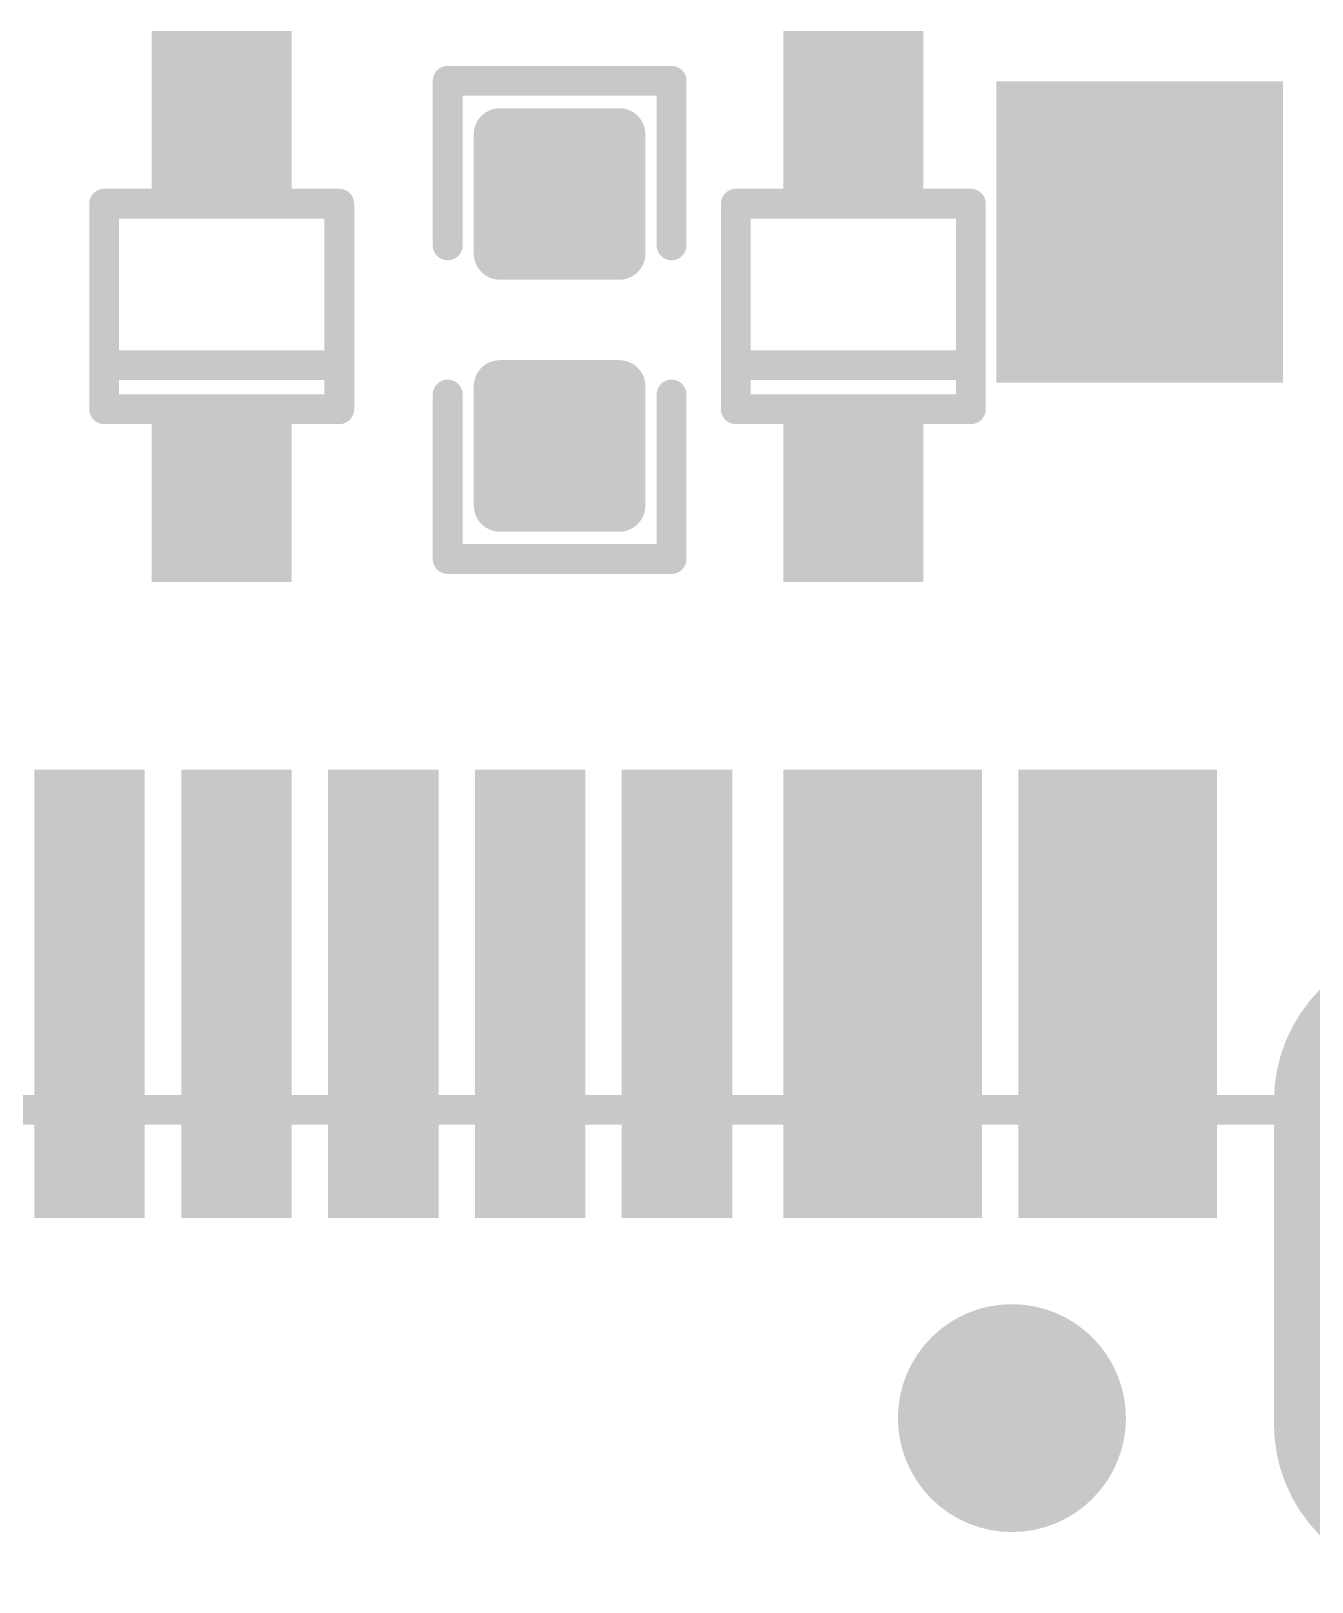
# Model space of a CAD drawing. Extents: x 18.8 to 58.3, y 22.4 to 94.7.
# Drawn here: x 30.45 to 34.81, y 30.69 to 35.97 of the extents above; entities that cross this region are included whole.
import ezdxf

# ---------------------------------------------------------------- set-up
doc = ezdxf.new("R2010")
doc.units = 0
doc.header["$MEASUREMENT"] = 0
doc.layers.get('0').update_dxf_attribs({"linetype": 'CONTINUOUS'})
doc.layers.add('SILKTOP_PHO', color=251, linetype='CONTINUOUS')
doc.layers.add('SOLDERTOP_PHO', color=7, linetype='CONTINUOUS')

# ---------------------------------------------------------------- blocks, each defined once
blk = doc.blocks.new('ROUND_33')
at = {"const_width": 0.0508}
blk.add_lwpolyline([(-0.0254, 0, 1), (0.0254, 0, 1)], format="xyb", close=True, dxfattribs=at)
blk = doc.blocks.new('RECTANGLE_228')
blk.add_solid([(0.238124, 0.27813), (0.238124, -0.27813), (-0.238124, 0.27813), (-0.238124, -0.27813)])
blk = doc.blocks.new('RECTANGLE_250')
blk.add_solid([(0.48806, 0.51308), (0.48806, -0.51308), (-0.48806, 0.51308), (-0.48806, -0.51308)])
blk = doc.blocks.new('RECTANGLE_262')
blk.add_solid([(0.188086, 0.763142), (0.188086, -0.763142), (-0.188086, 0.763142), (-0.188086, -0.763142)])
blk = doc.blocks.new('OBLONG_264')
at = {"const_width": 1.076196}
blk.add_lwpolyline([(0, 0.550038), (0, -0.550038)], dxfattribs=at)
at = {"const_width": 0.538098}
for points in [[(-0.269048, 0.550038, 1), (0.269048, 0.550038, 1)], [(-0.269048, -0.550038, 1), (0.269048, -0.550038, 1)]]:
    blk.add_lwpolyline(points, format="xyb", close=True, dxfattribs=at)
blk = doc.blocks.new('ROUND_265')
at = {"const_width": 0.388112}
blk.add_lwpolyline([(-0.194056, 0, 1), (0.194056, 0, 1)], format="xyb", close=True, dxfattribs=at)
blk = doc.blocks.new('ROUND_158')
at = {"const_width": 0.0889}
blk.add_lwpolyline([(-0.04445, 0, 1), (0.04445, 0, 1)], format="xyb", close=True, dxfattribs=at)

msp = doc.modelspace()

# ---------------------------------------------------------------- linework, layer by layer
at = {"layer": 'SILKTOP_PHO', "const_width": 0.1016}
for points in [[(32.631126, 35.804348), (31.869126, 35.804348)], [(31.869126, 35.804348), (31.869126, 35.244024)], [(32.631126, 35.244024), (32.631126, 35.804348)], [(30.699964, 35.38601), (31.500064, 35.38601)], [(30.699964, 34.685986), (30.699964, 35.38601)], [(31.500064, 35.38601), (31.500064, 34.685986)], [(32.850074, 35.38601), (33.64992, 35.38601)], [(32.850074, 34.685986), (32.850074, 35.38601)], [(33.64992, 35.38601), (33.64992, 34.685986)], [(31.500064, 34.835846), (30.699964, 34.835846)], [(33.64992, 34.8361), (32.850074, 34.8361)], [(31.869126, 34.1757), (31.869126, 34.736024)], [(32.631126, 34.736024), (32.631126, 34.1757)], [(31.500064, 34.685986), (30.699964, 34.685986)], [(33.64992, 34.685986), (32.850074, 34.685986)], [(32.631126, 34.1757), (31.869126, 34.1757)], [(35.224974, 32.29991), (26.575004, 32.29991)]]:
    msp.add_lwpolyline(points, dxfattribs=at)
at = {"layer": 'SOLDERTOP_PHO', "const_width": 0.1778}
for points in [[(32.046926, 35.21583), (32.046926, 35.62223)], [(32.046926, 35.62223), (32.453326, 35.62223)], [(32.1564, 35.21583), (32.1564, 35.62223)], [(32.3342, 35.21583), (32.3342, 35.62223)], [(32.453326, 35.62223), (32.453326, 35.21583)], [(32.046926, 35.5346), (32.453326, 35.5346)], [(32.046926, 35.3568), (32.453326, 35.3568)], [(32.453326, 35.21583), (32.046926, 35.21583)], [(32.046926, 34.357818), (32.046926, 34.764218)], [(32.046926, 34.764218), (32.453326, 34.764218)], [(32.1564, 34.357818), (32.1564, 34.764218)], [(32.3342, 34.357818), (32.3342, 34.764218)], [(32.453326, 34.764218), (32.453326, 34.357818)], [(32.046926, 34.6456), (32.453326, 34.6456)], [(32.046926, 34.4678), (32.453326, 34.4678)], [(32.453326, 34.357818), (32.046926, 34.357818)]]:
    msp.add_lwpolyline(points, dxfattribs=at)

# ---------------------------------------------------------------- block references
at = {"layer": 'SILKTOP_PHO'}
for p in [(31.869126, 35.804348), (32.631126, 35.804348), (30.699964, 35.38601), (30.699964, 35.38601), (31.500064, 35.38601), (32.850074, 35.38601), (32.850074, 35.38601), (33.64992, 35.38601), (31.869126, 35.244024), (32.631126, 35.244024), (30.699964, 34.835846), (31.500064, 34.835846), (32.850074, 34.8361), (33.64992, 34.8361), (31.869126, 34.736024), (32.631126, 34.736024), (30.699964, 34.685986), (31.500064, 34.685986), (32.850074, 34.685986), (33.64992, 34.685986), (31.869126, 34.1757), (32.631126, 34.1757)]:
    msp.add_blockref('ROUND_33', p, dxfattribs=at)
at = {"layer": 'SOLDERTOP_PHO'}
for name, p in [('RECTANGLE_228', (31.100014, 35.69589)), ('RECTANGLE_228', (33.250124, 35.69589)), ('RECTANGLE_250', (34.224976, 35.289998)), ('ROUND_158', (32.046926, 35.62223)), ('ROUND_158', (32.1564, 35.62223)), ('ROUND_158', (32.3342, 35.62223)), ('ROUND_158', (32.453326, 35.62223)), ('ROUND_158', (32.046926, 35.5346)), ('ROUND_158', (32.453326, 35.5346)), ('ROUND_158', (32.046926, 35.3568)), ('ROUND_158', (32.453326, 35.3568)), ('ROUND_158', (32.046926, 35.21583)), ('ROUND_158', (32.046926, 35.21583)), ('ROUND_158', (32.1564, 35.21583)), ('ROUND_158', (32.3342, 35.21583)), ('ROUND_158', (32.453326, 35.21583)), ('ROUND_158', (32.046926, 34.764218)), ('ROUND_158', (32.1564, 34.764218)), ('ROUND_158', (32.3342, 34.764218)), ('ROUND_158', (32.453326, 34.764218)), ('ROUND_158', (32.046926, 34.6456)), ('ROUND_158', (32.453326, 34.6456)), ('RECTANGLE_228', (31.100014, 34.375852)), ('RECTANGLE_228', (33.250124, 34.376106)), ('ROUND_158', (32.046926, 34.4678)), ('ROUND_158', (32.453326, 34.4678)), ('ROUND_158', (32.046926, 34.357818)), ('ROUND_158', (32.046926, 34.357818)), ('ROUND_158', (32.1564, 34.357818)), ('ROUND_158', (32.3342, 34.357818)), ('ROUND_158', (32.453326, 34.357818)), ('RECTANGLE_262', (30.649926, 32.69488)), ('RECTANGLE_262', (31.150052, 32.69488)), ('RECTANGLE_262', (31.649924, 32.69488)), ('RECTANGLE_262', (32.15005, 32.69488)), ('RECTANGLE_262', (32.649922, 32.69488)), ('RECTANGLE_262', (33.200086, 32.69488)), ('RECTANGLE_262', (33.50006, 32.69488)), ('RECTANGLE_262', (33.999932, 32.69488)), ('RECTANGLE_262', (34.299906, 32.69488)), ('OBLONG_264', (35.219894, 31.779972)), ('ROUND_265', (33.789874, 31.249874))]:
    msp.add_blockref(name, p, dxfattribs=at)

doc.saveas('drawing.dxf')
